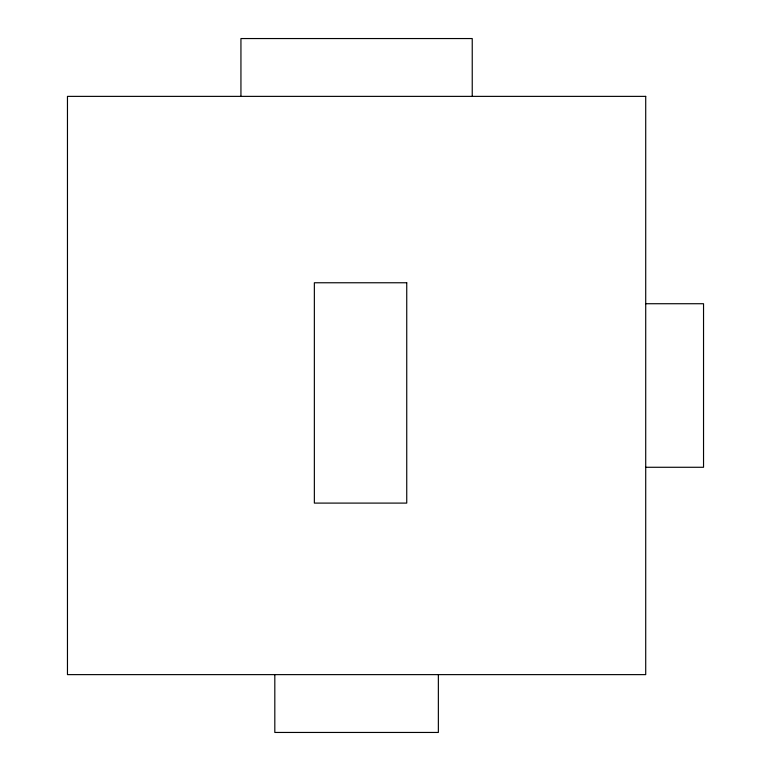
<?xml version="1.0" encoding="UTF-8"?>
<svg xmlns="http://www.w3.org/2000/svg" width="771" height="771" viewBox="0 0 771 771"><rect width="100%" height="100%" fill="white"/><g stroke="black" fill="none" stroke-linecap="round" stroke-linejoin="round"><path stroke-width="1.16" d="M645.712 303.726L703.538 303.726L703.538 467.274L645.712 467.274M472.238 96.375L472.238 38.55L240.938 38.55L240.938 96.375M438.362 674.625L438.362 732.45L274.813 732.45L274.813 674.625M645.712 96.375L67.463 96.375L67.463 674.625L645.712 674.625L645.712 96.375M406.741 282.764L314.356 282.764L314.356 503.097L406.741 503.097L406.741 282.764"/></g></svg>
